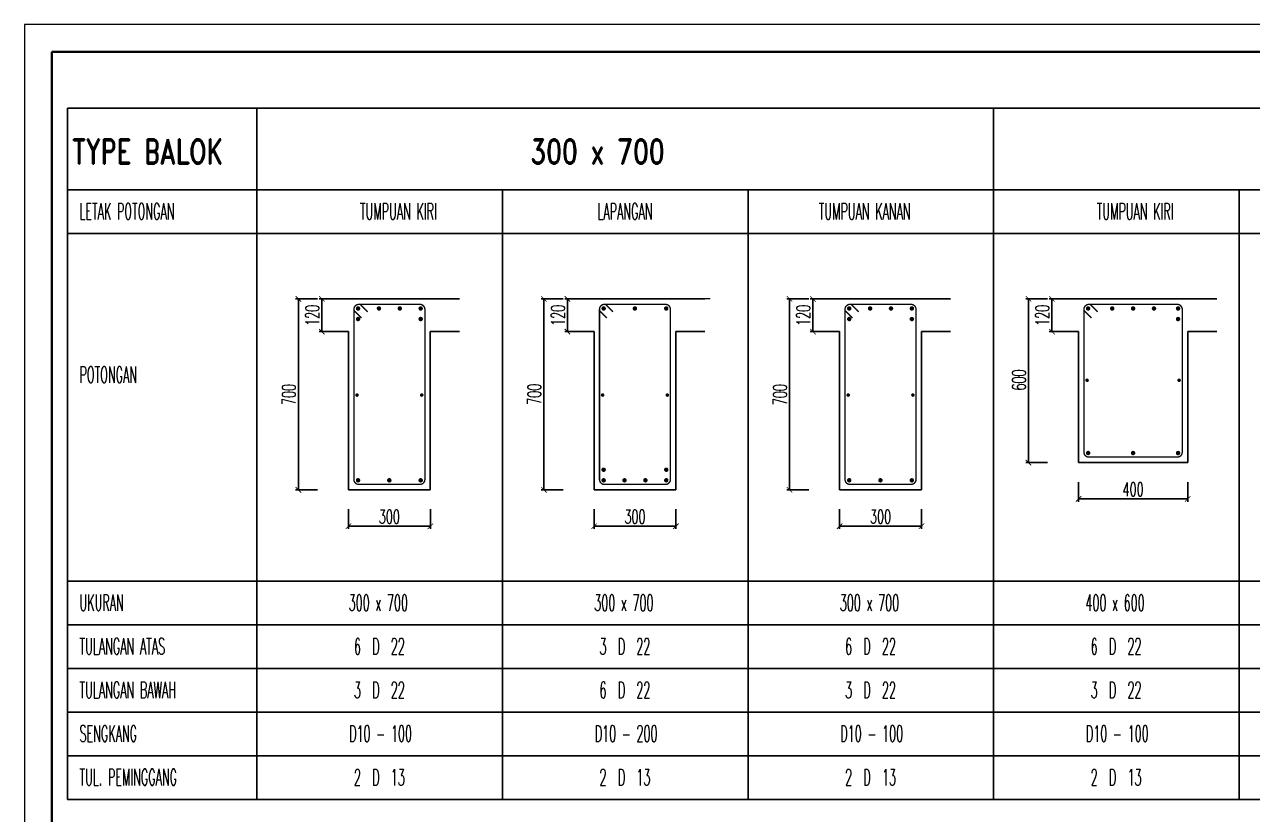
# Model space of a CAD drawing. Header units: inches. Extents: x 266054 to 836293, y -258454 to -102650.
# Drawn here: x 662445 to 684946, y -180526 to -166048 of the extents above; entities that cross this region are included whole.
import ezdxf
from ezdxf.enums import TextEntityAlignment as Align

# ---------------------------------------------------------------- set-up
doc = ezdxf.new("R2010")
doc.units = ezdxf.units.IN
doc.header["$LTSCALE"] = 800
doc.header["$MEASUREMENT"] = 0
for name, color, linetype, lineweight in [('BESI', 1, 'Continuous', 13), ('DIM', 251, 'Continuous', 0), ('GRS KOP', 1, 'Continuous', 35), ('hacht', 8, 'Continuous', 5), ('kop', 7, 'Continuous', 20)]:
    doc.layers.add(name, color=color, linetype=linetype, lineweight=lineweight)
for name, color, linetype in [('HAT', 8, 'Continuous'), ('LOGO', 7, 'Continuous'), ('sloop', 4, 'Continuous'), ('TEXT', 4, 'Continuous')]:
    doc.layers.add(name, color=color, linetype=linetype)
doc.styles.add('BARU', font='arial.ttf')
doc.styles.add('rm', font='romans.shx', dxfattribs={"width": 0.6, "height": 250})
doc.styles.add('ROMANS', font='romans.shx', dxfattribs={"width": 0.8, "height": 0.25})
doc.styles.get("Standard").update_dxf_attribs({"font": 'romans.shx'})
doc.styles.add('X1', font='romand.shx', dxfattribs={"width": 0.75})
doc.dimstyles.new('Copy of 100', dxfattribs={"dimtxt": 200, "dimasz": 100, "dimexe": 50, "dimexo": 100, "dimgap": 50, "dimtad": 1, "dimdec": 0, "dimzin": 0, "dimdsep": 46, "dimtxsty": 'rm', "dimblk": 'ARCHTICK', "dimcen": 0.09, "dimclrd": 16, "dimclre": 16, "dimclrt": 7, "dimadec": 0, "dimazin": 0, "dimtfac": 1, "dimtdec": 0, "dimtix": 1, "dimtmove": 2, "dimatfit": 3, "dimfxl": 0, "dimtolj": 1, "dimtzin": 0, "dimarcsym": 0})

# ---------------------------------------------------------------- blocks, each defined once
blk = doc.blocks.new('_ArchTick')
at = {"layer": 'LOGO', "color": 0, "const_width": 0.15}
blk.add_lwpolyline([(-0.5, -0.5), (0.5, 0.5)], dxfattribs=at)
blk = doc.blocks.new('*D49')
at = {"layer": 'Defpoints', "color": 0}
for p in [(667463, -171077), (667915, -171077), (667915, -174577)]:
    blk.add_point(p, dxfattribs=at)
at = {"layer": 'DIM', "color": 16, "lineweight": -2}
for p, q in [((667815, -171077), (667413, -171077)), ((667463, -174577), (667463, -171077)), ((667815, -174577), (667413, -174577))]:
    blk.add_line(p, q, dxfattribs=at)
at = {"layer": 'DIM', "color": 16, "lineweight": -2, "xscale": 100, "yscale": 100, "zscale": 100}
for p, rotation in [((667463, -171077), 90), ((667463, -174577), 270)]:
    blk.add_blockref('_ArchTick', p, dxfattribs=dict(at, rotation=rotation))
at = {"layer": 'DIM', "color": 7, "insert": (667288, -172829), "char_height": 250, "attachment_point": 5, "rotation": 90, "style": 'rm'}
blk.add_mtext('\\A1;700', dxfattribs=at)
blk = doc.blocks.new('*D50')
at = {"layer": 'Defpoints', "color": 0}
for p in [(668381, -174833), (669881, -174833), (669881, -175244)]:
    blk.add_point(p, dxfattribs=at)
at = {"layer": 'DIM', "color": 16, "lineweight": -2}
for p, q in [((668381, -174933), (668381, -175294)), ((669881, -174933), (669881, -175294)), ((668381, -175244), (669881, -175244))]:
    blk.add_line(p, q, dxfattribs=at)
at = {"layer": 'DIM', "color": 16, "lineweight": -2, "xscale": 100, "yscale": 100, "zscale": 100, "rotation": 180}
blk.add_blockref('_ArchTick', (668381, -175244), dxfattribs=at)
at = {"layer": 'DIM', "color": 16, "lineweight": -2, "xscale": 100, "yscale": 100, "zscale": 100}
blk.add_blockref('_ArchTick', (669881, -175244), dxfattribs=at)
at = {"layer": 'DIM', "color": 7, "insert": (669131, -175069), "char_height": 250, "attachment_point": 5, "style": 'rm'}
blk.add_mtext('\\A1;300', dxfattribs=at)
blk = doc.blocks.new('*D51')
at = {"layer": 'Defpoints', "color": 0}
for p in [(667893, -171077), (668345, -171077), (668345, -171677)]:
    blk.add_point(p, dxfattribs=at)
at = {"layer": 'DIM', "color": 16, "lineweight": -2}
for p, q in [((668245, -171077), (667843, -171077)), ((667893, -171677), (667893, -171077)), ((668245, -171677), (667843, -171677))]:
    blk.add_line(p, q, dxfattribs=at)
at = {"layer": 'DIM', "color": 16, "lineweight": -2, "xscale": 100, "yscale": 100, "zscale": 100}
for p, rotation in [((667893, -171077), 90), ((667893, -171677), 270)]:
    blk.add_blockref('_ArchTick', p, dxfattribs=dict(at, rotation=rotation))
at = {"layer": 'DIM', "color": 7, "insert": (667718, -171377), "char_height": 250, "attachment_point": 5, "rotation": 90, "style": 'rm'}
blk.add_mtext('\\A1;120', dxfattribs=at)
blk = doc.blocks.new('*D52')
at = {"layer": 'Defpoints', "color": 0}
for p in [(671963, -171077), (672415, -171077), (672415, -174577)]:
    blk.add_point(p, dxfattribs=at)
at = {"layer": 'DIM', "color": 16, "lineweight": -2}
for p, q in [((672315, -171077), (671913, -171077)), ((671963, -174577), (671963, -171077)), ((672315, -174577), (671913, -174577))]:
    blk.add_line(p, q, dxfattribs=at)
at = {"layer": 'DIM', "color": 16, "lineweight": -2, "xscale": 100, "yscale": 100, "zscale": 100}
for p, rotation in [((671963, -171077), 90), ((671963, -174577), 270)]:
    blk.add_blockref('_ArchTick', p, dxfattribs=dict(at, rotation=rotation))
at = {"layer": 'DIM', "color": 7, "insert": (671788, -172824), "char_height": 250, "attachment_point": 5, "rotation": 90, "style": 'rm'}
blk.add_mtext('\\A1;700', dxfattribs=at)
blk = doc.blocks.new('*D53')
at = {"layer": 'Defpoints', "color": 0}
for p in [(672881, -174833), (674381, -174833), (674381, -175244)]:
    blk.add_point(p, dxfattribs=at)
at = {"layer": 'DIM', "color": 16, "lineweight": -2}
for p, q in [((672881, -174933), (672881, -175294)), ((674381, -174933), (674381, -175294)), ((672881, -175244), (674381, -175244))]:
    blk.add_line(p, q, dxfattribs=at)
at = {"layer": 'DIM', "color": 16, "lineweight": -2, "xscale": 100, "yscale": 100, "zscale": 100, "rotation": 180}
blk.add_blockref('_ArchTick', (672881, -175244), dxfattribs=at)
at = {"layer": 'DIM', "color": 16, "lineweight": -2, "xscale": 100, "yscale": 100, "zscale": 100}
blk.add_blockref('_ArchTick', (674381, -175244), dxfattribs=at)
at = {"layer": 'DIM', "color": 7, "insert": (673631, -175069), "char_height": 250, "attachment_point": 5, "style": 'rm'}
blk.add_mtext('\\A1;300', dxfattribs=at)
blk = doc.blocks.new('*D54')
at = {"layer": 'Defpoints', "color": 0}
for p in [(672393, -171077), (672845, -171077), (672845, -171677)]:
    blk.add_point(p, dxfattribs=at)
at = {"layer": 'DIM', "color": 16, "lineweight": -2}
for p, q in [((672745, -171077), (672343, -171077)), ((672393, -171677), (672393, -171077)), ((672745, -171677), (672343, -171677))]:
    blk.add_line(p, q, dxfattribs=at)
at = {"layer": 'DIM', "color": 16, "lineweight": -2, "xscale": 100, "yscale": 100, "zscale": 100}
for p, rotation in [((672393, -171077), 90), ((672393, -171677), 270)]:
    blk.add_blockref('_ArchTick', p, dxfattribs=dict(at, rotation=rotation))
at = {"layer": 'DIM', "color": 7, "insert": (672218, -171377), "char_height": 250, "attachment_point": 5, "rotation": 90, "style": 'rm'}
blk.add_mtext('\\A1;120', dxfattribs=at)
blk = doc.blocks.new('*D55')
at = {"layer": 'Defpoints', "color": 0}
for p in [(676463, -171077), (676915, -171077), (676915, -174577)]:
    blk.add_point(p, dxfattribs=at)
at = {"layer": 'DIM', "color": 16, "lineweight": -2}
for p, q in [((676815, -171077), (676413, -171077)), ((676463, -174577), (676463, -171077)), ((676815, -174577), (676413, -174577))]:
    blk.add_line(p, q, dxfattribs=at)
at = {"layer": 'DIM', "color": 16, "lineweight": -2, "xscale": 100, "yscale": 100, "zscale": 100}
for p, rotation in [((676463, -171077), 90), ((676463, -174577), 270)]:
    blk.add_blockref('_ArchTick', p, dxfattribs=dict(at, rotation=rotation))
at = {"layer": 'DIM', "color": 7, "insert": (676288, -172831), "char_height": 250, "attachment_point": 5, "rotation": 90, "style": 'rm'}
blk.add_mtext('\\A1;700', dxfattribs=at)
blk = doc.blocks.new('*D56')
at = {"layer": 'Defpoints', "color": 0}
for p in [(677381, -174833), (678881, -174833), (678881, -175244)]:
    blk.add_point(p, dxfattribs=at)
at = {"layer": 'DIM', "color": 16, "lineweight": -2}
for p, q in [((677381, -174933), (677381, -175294)), ((678881, -174933), (678881, -175294)), ((677381, -175244), (678881, -175244))]:
    blk.add_line(p, q, dxfattribs=at)
at = {"layer": 'DIM', "color": 16, "lineweight": -2, "xscale": 100, "yscale": 100, "zscale": 100, "rotation": 180}
blk.add_blockref('_ArchTick', (677381, -175244), dxfattribs=at)
at = {"layer": 'DIM', "color": 16, "lineweight": -2, "xscale": 100, "yscale": 100, "zscale": 100}
blk.add_blockref('_ArchTick', (678881, -175244), dxfattribs=at)
at = {"layer": 'DIM', "color": 7, "insert": (678131, -175069), "char_height": 250, "attachment_point": 5, "style": 'rm'}
blk.add_mtext('\\A1;300', dxfattribs=at)
blk = doc.blocks.new('*D57')
at = {"layer": 'Defpoints', "color": 0}
for p in [(676893, -171077), (677345, -171077), (677345, -171677)]:
    blk.add_point(p, dxfattribs=at)
at = {"layer": 'DIM', "color": 16, "lineweight": -2}
for p, q in [((677245, -171077), (676843, -171077)), ((676893, -171677), (676893, -171077)), ((677245, -171677), (676843, -171677))]:
    blk.add_line(p, q, dxfattribs=at)
at = {"layer": 'DIM', "color": 16, "lineweight": -2, "xscale": 100, "yscale": 100, "zscale": 100}
for p, rotation in [((676893, -171077), 90), ((676893, -171677), 270)]:
    blk.add_blockref('_ArchTick', p, dxfattribs=dict(at, rotation=rotation))
at = {"layer": 'DIM', "color": 7, "insert": (676718, -171377), "char_height": 250, "attachment_point": 5, "rotation": 90, "style": 'rm'}
blk.add_mtext('\\A1;120', dxfattribs=at)
blk = doc.blocks.new('*D58')
at = {"layer": 'Defpoints', "color": 0}
for p in [(680842, -171077), (681293, -171077), (681293, -174077)]:
    blk.add_point(p, dxfattribs=at)
at = {"layer": 'DIM', "color": 16, "lineweight": -2}
for p, q in [((681193, -171077), (680792, -171077)), ((680842, -174077), (680842, -171077)), ((681193, -174077), (680792, -174077))]:
    blk.add_line(p, q, dxfattribs=at)
at = {"layer": 'DIM', "color": 16, "lineweight": -2, "xscale": 100, "yscale": 100, "zscale": 100}
for p, rotation in [((680842, -171077), 90), ((680842, -174077), 270)]:
    blk.add_blockref('_ArchTick', p, dxfattribs=dict(at, rotation=rotation))
at = {"layer": 'DIM', "color": 7, "insert": (680667, -172563), "char_height": 250, "attachment_point": 5, "rotation": 90, "style": 'rm'}
blk.add_mtext('\\A1;600', dxfattribs=at)
blk = doc.blocks.new('*D59')
at = {"layer": 'Defpoints', "color": 0}
for p in [(681759, -174333), (683759, -174333), (683759, -174744)]:
    blk.add_point(p, dxfattribs=at)
at = {"layer": 'DIM', "color": 16, "lineweight": -2}
for p, q in [((681759, -174433), (681759, -174794)), ((683759, -174433), (683759, -174794)), ((681759, -174744), (683759, -174744))]:
    blk.add_line(p, q, dxfattribs=at)
at = {"layer": 'DIM', "color": 16, "lineweight": -2, "xscale": 100, "yscale": 100, "zscale": 100, "rotation": 180}
blk.add_blockref('_ArchTick', (681759, -174744), dxfattribs=at)
at = {"layer": 'DIM', "color": 16, "lineweight": -2, "xscale": 100, "yscale": 100, "zscale": 100}
blk.add_blockref('_ArchTick', (683759, -174744), dxfattribs=at)
at = {"layer": 'DIM', "color": 7, "insert": (682759, -174569), "char_height": 250, "attachment_point": 5, "style": 'rm'}
blk.add_mtext('\\A1;400', dxfattribs=at)
blk = doc.blocks.new('*D60')
at = {"layer": 'Defpoints', "color": 0}
for p in [(681271, -171077), (681723, -171077), (681723, -171677)]:
    blk.add_point(p, dxfattribs=at)
at = {"layer": 'DIM', "color": 16, "lineweight": -2}
for p, q in [((681623, -171077), (681221, -171077)), ((681271, -171677), (681271, -171077)), ((681623, -171677), (681221, -171677))]:
    blk.add_line(p, q, dxfattribs=at)
at = {"layer": 'DIM', "color": 16, "lineweight": -2, "xscale": 100, "yscale": 100, "zscale": 100}
for p, rotation in [((681271, -171077), 90), ((681271, -171677), 270)]:
    blk.add_blockref('_ArchTick', p, dxfattribs=dict(at, rotation=rotation))
at = {"layer": 'DIM', "color": 7, "insert": (681096, -171377), "char_height": 250, "attachment_point": 5, "rotation": 90, "style": 'rm'}
blk.add_mtext('\\A1;120', dxfattribs=at)
blk = doc.blocks.new('kop')
at = {"layer": 'GRS KOP'}
blk.add_lwpolyline([(1, 54), (83, 54), (83, 1), (1, 1)], close=True, dxfattribs=at)
at = {"layer": 'kop', "color": 7}
for p, q in [((84, 55), (0, 55)), ((0, 55), (0, 0))]:
    blk.add_line(p, q, dxfattribs=at)
at = {"layer": 'kop', "style": 'BARU', "flags": 4}
for p, height in [((73.8, 5.4), 0.35), ((80.303, 5.382), 0.25), ((73.8, 4.9), 0.35), ((80.303, 4.882), 0.25), ((73.8, 4.4), 0.35), ((80.303, 4.382), 0.25)]:
    blk.add_attdef('-', p, '', height=height, dxfattribs=at)
at = {"layer": 'kop', "flags": 4}
for tag, p in [('AR-00', (78.057, 2.648)), ('00', (81.238, 2.647))]:
    blk.add_attdef(tag, text='', height=0.35, dxfattribs=at).set_placement(p, align=Align.MIDDLE)

msp = doc.modelspace()

# ---------------------------------------------------------------- linework, layer by layer
for p, q in [((663233, -180251.4), (663233, -167579.2)), ((663233, -167579.2), (666703.5, -167579.2)), ((666703.5, -167579.2), (680203.5, -167579.2)), ((680203.5, -167579.2), (693703.5, -167579.2)), ((663233, -169079.2), (666703.5, -169079.2)), ((666703.5, -169079.2), (680203.5, -169079.2)), ((680203.5, -169079.2), (693703.5, -169079.2)), ((663233, -169879.2), (666703.5, -169879.2)), ((666703.5, -169879.2), (680203.5, -169879.2)), ((680203.5, -169879.2), (693703.5, -169879.2)), ((663233, -176251.4), (666703.5, -176251.4)), ((666703.5, -176251.4), (680203.5, -176251.4)), ((680203.5, -176251.4), (693703.5, -176251.4)), ((663233, -177051.4), (666703.5, -177051.4)), ((666703.5, -177051.4), (680203.5, -177051.4)), ((680203.5, -177051.4), (693703.5, -177051.4)), ((663233, -177851.4), (666703.5, -177851.4)), ((666703.5, -177851.4), (680203.5, -177851.4)), ((680203.5, -177851.4), (693703.5, -177851.4)), ((663233, -178651.4), (666703.5, -178651.4)), ((666703.5, -178651.4), (680203.5, -178651.4)), ((680203.5, -178651.4), (693703.5, -178651.4)), ((663233, -179451.4), (666703.5, -179451.4)), ((666703.5, -179451.4), (680203.5, -179451.4)), ((680203.5, -179451.4), (693703.5, -179451.4)), ((663233, -180251.4), (666703.5, -180251.4)), ((666703.5, -180251.4), (680203.5, -180251.4)), ((680203.5, -180251.4), (693703.5, -180251.4))]:
    msp.add_line(p, q)
at = {"ltscale": 3}
for p, q in [((666703.5, -167579.2), (666703.5, -180251.4)), ((666703.5, -167579.2), (666703.5, -180251.4)), ((666703.5, -167579.2), (666703.5, -180251.4)), ((666703.5, -167579.2), (666703.5, -178845.9)), ((680203.5, -167579.2), (680203.5, -180251.4)), ((671203.5, -169079.2), (671203.5, -180251.4)), ((671203.5, -169079.2), (671203.5, -180251.4)), ((675703.5, -169079.2), (675703.5, -180251.4)), ((675703.5, -169079.2), (675703.5, -180251.4)), ((684703.5, -169079.2), (684703.5, -180251.4)), ((684703.5, -169079.2), (684703.5, -180251.4))]:
    msp.add_line(p, q, dxfattribs=at)
at = {"layer": 'BESI', "const_width": 25}
for points in [[(668617.1, -171426.5), (668480.6, -171290.1), (668480.6, -171266.9, -0.4142136), (668570.6, -171176.9), (669690.6, -171176.9, -0.4142136), (669780.6, -171266.9), (669780.6, -174386.9, -0.4142136), (669690.6, -174476.9), (668570.6, -174476.9, -0.4142136), (668480.6, -174386.9), (668480.6, -171266.9, -0.4142136), (668570.6, -171176.9), (668593.8, -171176.9), (668730.2, -171313.4)], [(673117.1, -171426.5), (672980.6, -171290.1), (672980.6, -171266.9, -0.4142136), (673070.6, -171176.9), (674190.6, -171176.9, -0.4142136), (674280.6, -171266.9), (674280.6, -174386.9, -0.4142136), (674190.6, -174476.9), (673070.6, -174476.9, -0.4142136), (672980.6, -174386.9), (672980.6, -171266.9, -0.4142136), (673070.6, -171176.9), (673093.8, -171176.9), (673230.2, -171313.4)], [(677617.1, -171426.5), (677480.6, -171290.1), (677480.6, -171266.9, -0.4142136), (677570.6, -171176.9), (678690.6, -171176.9, -0.4142136), (678780.6, -171266.9), (678780.6, -174386.9, -0.4142136), (678690.6, -174476.9), (677570.6, -174476.9, -0.4142136), (677480.6, -174386.9), (677480.6, -171266.9, -0.4142136), (677570.6, -171176.9), (677593.8, -171176.9), (677730.2, -171313.4)], [(681995.1, -171426.5), (681858.7, -171290.1), (681858.7, -171266.9, -0.4142136), (681948.7, -171176.9), (683568.7, -171176.9, -0.4142136), (683658.7, -171266.9), (683658.7, -173886.9, -0.4142136), (683568.7, -173976.9), (681948.7, -173976.9, -0.4142136), (681858.7, -173886.9), (681858.7, -171266.9, -0.4142136), (681948.7, -171176.9), (681971.8, -171176.9), (682108.3, -171313.4)]]:
    msp.add_lwpolyline(points, format="xyb", dxfattribs=at)
at = {"layer": 'DIM'}
msp.add_line((675011.6, -171076.9), (674499.2, -171076.9), dxfattribs=at)
at = {"layer": 'hacht'}
for p in [(668939.4, -171252.2), (669321.9, -171252.2), (677939.4, -171252.2), (678321.9, -171252.2), (682376.1, -171252.2), (682758.7, -171252.2), (673439.4, -174401.7), (673821.9, -174401.7)]:
    msp.add_point(p, dxfattribs=at)
at = {"layer": 'HAT'}
for points, const_width in [([(668536.4, -171252.2, 1), (668577.2, -171252.2, 1)], 40.8), ([(668919, -171252.2, 1), (668959.8, -171252.2, 1)], 40.8), ([(669301.5, -171252.2, 1), (669342.3, -171252.2, 1)], 40.8), ([(669724.8, -171252.2, -1), (669684, -171252.2, -1)], 40.8), ([(673036.4, -171252.2, 1), (673077.2, -171252.2, 1)], 40.8), ([(673608.6, -171252.2, 1), (673649.4, -171252.2, 1)], 40.8), ([(674224.8, -171252.2, -1), (674184, -171252.2, -1)], 40.8), ([(677536.4, -171252.2, 1), (677577.2, -171252.2, 1)], 40.8), ([(677919, -171252.2, 1), (677959.8, -171252.2, 1)], 40.8), ([(678301.5, -171252.2, 1), (678342.3, -171252.2, 1)], 40.8), ([(678724.8, -171252.2, -1), (678684, -171252.2, -1)], 40.8), ([(681914.5, -171252.2, 1), (681955.3, -171252.2, 1)], 40.8), ([(682355.7, -171252.2, 1), (682396.5, -171252.2, 1)], 40.8), ([(682738.3, -171252.2, 1), (682779.1, -171252.2, 1)], 40.8), ([(683161.6, -171252.2, -1), (683120.8, -171252.2, -1)], 40.8), ([(683602.9, -171252.2, -1), (683562.1, -171252.2, -1)], 40.8), ([(668536.4, -171445.8, 1), (668577.2, -171445.8, 1)], 40.8), ([(669724.8, -171445.8, -1), (669684, -171445.8, -1)], 40.8), ([(677536.4, -171445.8, 1), (677577.2, -171445.8, 1)], 40.8), ([(678724.8, -171445.8, -1), (678684, -171445.8, -1)], 40.8), ([(683602.9, -171445.8, -1), (683562.1, -171445.8, -1)], 40.8), ([(681899.4, -172567.8, -1), (681931.8, -172567.8, -1)], 32.4), ([(683618, -172567.8, 1), (683585.6, -172567.8, 1)], 32.4), ([(668521.3, -172839.6, -1), (668553.7, -172839.6, -1)], 32.4), ([(669739.9, -172839.6, 1), (669707.5, -172839.6, 1)], 32.4), ([(673021.3, -172839.6, -1), (673053.7, -172839.6, -1)], 32.4), ([(674239.9, -172839.6, 1), (674207.5, -172839.6, 1)], 32.4), ([(677521.3, -172839.6, -1), (677553.7, -172839.6, -1)], 32.4), ([(678739.9, -172839.6, 1), (678707.5, -172839.6, 1)], 32.4), ([(681914.5, -173901.7, -1), (681955.3, -173901.7, -1)], 40.8), ([(682738.3, -173901.7, -1), (682779.1, -173901.7, -1)], 40.8), ([(683602.9, -173901.7, 1), (683562.1, -173901.7, 1)], 40.8), ([(668536.4, -174401.7, -1), (668577.2, -174401.7, -1)], 40.8), ([(669108.6, -174401.7, -1), (669149.4, -174401.7, -1)], 40.8), ([(669724.8, -174401.7, 1), (669684, -174401.7, 1)], 40.8), ([(673036.4, -174208, -1), (673077.2, -174208, -1)], 40.8), ([(673036.4, -174401.7, -1), (673077.2, -174401.7, -1)], 40.8), ([(673419, -174401.7, -1), (673459.8, -174401.7, -1)], 40.8), ([(673801.5, -174401.7, -1), (673842.3, -174401.7, -1)], 40.8), ([(674224.8, -174208, 1), (674184, -174208, 1)], 40.8), ([(674224.8, -174401.7, 1), (674184, -174401.7, 1)], 40.8), ([(677536.4, -174401.7, -1), (677577.2, -174401.7, -1)], 40.8), ([(678108.6, -174401.7, -1), (678149.4, -174401.7, -1)], 40.8), ([(678724.8, -174401.7, 1), (678684, -174401.7, 1)], 40.8)]:
    msp.add_lwpolyline(points, format="xyb", close=True, dxfattribs=dict(at, const_width=const_width))
at = {"layer": 'sloop'}
for p, q in [((668380.6, -171076.9), (667884.9, -171076.9)), ((668380.6, -171076.9), (669880.6, -171076.9)), ((669880.6, -171076.9), (670413.7, -171076.9)), ((672880.6, -171076.9), (672384.9, -171076.9)), ((672880.6, -171076.9), (674380.6, -171076.9)), ((674380.6, -171076.9), (674913.7, -171076.9)), ((677380.6, -171076.9), (676884.9, -171076.9)), ((677380.6, -171076.9), (678880.6, -171076.9)), ((678880.6, -171076.9), (679413.7, -171076.9)), ((681758.7, -171076.9), (681262.9, -171076.9)), ((681758.7, -171076.9), (683758.7, -171076.9)), ((683758.7, -171076.9), (684291.8, -171076.9)), ((668380.6, -171676.9), (667884.9, -171676.9)), ((668380.6, -174576.9), (668380.6, -171676.9)), ((669880.6, -171676.9), (669880.6, -174576.9)), ((669880.6, -171676.9), (670413.7, -171676.9)), ((672880.6, -171676.9), (672384.9, -171676.9)), ((672880.6, -174576.9), (672880.6, -171676.9)), ((674380.6, -171676.9), (674380.6, -174576.9)), ((674380.6, -171676.9), (674913.7, -171676.9)), ((677380.6, -171676.9), (676884.9, -171676.9)), ((677380.6, -174576.9), (677380.6, -171676.9)), ((678880.6, -171676.9), (678880.6, -174576.9)), ((678880.6, -171676.9), (679413.7, -171676.9)), ((681758.7, -171676.9), (681262.9, -171676.9)), ((681758.7, -174076.9), (681758.7, -171676.9)), ((683758.7, -171676.9), (683758.7, -174076.9)), ((683758.7, -171676.9), (684291.8, -171676.9)), ((683758.7, -174076.9), (681758.7, -174076.9)), ((669880.6, -174576.9), (668380.6, -174576.9)), ((674380.6, -174576.9), (672880.6, -174576.9)), ((678880.6, -174576.9), (677380.6, -174576.9))]:
    msp.add_line(p, q, dxfattribs=at)

# ---------------------------------------------------------------- block references
at = {"layer": 'kop', "xscale": 500, "yscale": 500, "zscale": 500}
msp.add_blockref('kop', (662445.3, -193548), dxfattribs=at)

# ---------------------------------------------------------------- texts
at = {"layer": 'TEXT'}
for s, height, style, width, p in [('TYPE BALOK', 450, 'X1', 0.75, (663321.7, -168600.3)), ('300 x 700', 450, 'X1', 0.75, (671715.6, -168600.3)), ('LETAK POTONGAN', 300, 'ROMANS', 0.5, (663450.2, -169620.9)), ('TUMPUAN KIRI', 300, 'ROMANS', 0.5, (668590.9, -169620.9)), ('LAPANGAN ', 300, 'ROMANS', 0.5, (672942.1, -169620.9)), ('TUMPUAN KANAN', 300, 'ROMANS', 0.5, (676997.9, -169620.9)), ('TUMPUAN KIRI', 300, 'ROMANS', 0.5, (682090.9, -169620.9)), ('POTONGAN', 300, 'ROMANS', 0.5, (663452.4, -172614.8)), ('UKURAN', 300, 'ROMANS', 0.5, (663452.4, -176793.1)), ('300 x 700', 300, 'ROMANS', 0.5, (668384.6, -176796.6)), ('300 x 700', 300, 'ROMANS', 0.5, (672884.6, -176796.6)), ('300 x 700', 300, 'ROMANS', 0.5, (677384.6, -176796.6)), ('400 x 600', 300, 'ROMANS', 0.5, (681884.6, -176796.6)), ('TULANGAN ATAS', 300, 'ROMANS', 0.5, (663452.4, -177593.1)), ('6  D  22', 300, 'ROMANS', 0.5, (668481.2, -177596.6)), ('3  D  22', 300, 'ROMANS', 0.5, (672981.2, -177596.6)), ('6  D  22', 300, 'ROMANS', 0.5, (677481.2, -177596.6)), ('6  D  22', 300, 'ROMANS', 0.5, (681981.2, -177596.6)), ('TULANGAN BAWAH', 300, 'ROMANS', 0.5, (663452.4, -178393.1)), ('3  D  22', 300, 'ROMANS', 0.5, (668481.2, -178396.6)), ('6  D  22', 300, 'ROMANS', 0.5, (672981.2, -178396.6)), ('3  D  22', 300, 'ROMANS', 0.5, (677481.2, -178396.6)), ('3  D  22', 300, 'ROMANS', 0.5, (681981.2, -178396.6)), ('SENGKANG', 300, 'ROMANS', 0.5, (663452.4, -179193.1)), ('D10 - 100', 300, 'ROMANS', 0.5, (668393.7, -179193.1)), ('D10 - 200', 300, 'ROMANS', 0.5, (672893.7, -179193.1)), ('D10 - 100', 300, 'ROMANS', 0.5, (677393.7, -179193.1)), ('D10 - 100', 300, 'ROMANS', 0.5, (681893.7, -179193.1)), ('TUL. PEMINGGANG', 300, 'ROMANS', 0.5, (663452.4, -179993.1)), ('2  D  13', 300, 'ROMANS', 0.5, (668481.2, -179996.6)), ('2  D  13', 300, 'ROMANS', 0.5, (672981.2, -179996.6)), ('2  D  13', 300, 'ROMANS', 0.5, (677481.2, -179996.6)), ('2  D  13', 300, 'ROMANS', 0.5, (681981.2, -179996.6))]:
    msp.add_text(s, height=height, dxfattribs=dict(at, style=style, width=width)).set_placement(p)

# ---------------------------------------------------------------- dimensions: what is measured, and where the dimension line sits
at = {"layer": 'DIM'}
for base, p1, p2, picture, middle in [((667463.4, -171076.9), (667915.2, -174576.9), (667915.2, -171076.9), '*D49', (667288.4, -172828.8)), ((671963.4, -171076.9), (672415.2, -174576.9), (672415.2, -171076.9), '*D52', (671788.4, -172823.5)), ((676463.4, -171076.9), (676915.2, -174576.9), (676915.2, -171076.9), '*D55', (676288.4, -172831.3)), ((680841.5, -171076.9), (681293.2, -174076.9), (681293.2, -171076.9), '*D58', (680666.5, -172562.7))]:
    dim = msp.add_linear_dim(base=base, p1=p1, p2=p2, angle=90, dimstyle='Copy of 100', override={"dimlfac": 0.2}, dxfattribs=at)
    dim.commit()
    dim.dimension.update_dxf_attribs({"geometry": picture, "text_midpoint": middle, "dimtype": 160})
for base, p1, p2, picture, middle in [((667892.9, -171076.9), (668344.6, -171676.9), (668344.6, -171076.9), '*D51', (667717.9, -171376.9)), ((672392.9, -171076.9), (672844.6, -171676.9), (672844.6, -171076.9), '*D54', (672217.9, -171376.9)), ((676892.9, -171076.9), (677344.6, -171676.9), (677344.6, -171076.9), '*D57', (676717.9, -171376.9)), ((681270.9, -171076.9), (681722.6, -171676.9), (681722.6, -171076.9), '*D60', (681095.9, -171376.9))]:
    dim = msp.add_linear_dim(base=base, p1=p1, p2=p2, angle=90, dimstyle='Copy of 100', override={"dimlfac": 0.2}, dxfattribs=at)
    dim.commit()
    dim.dimension.update_dxf_attribs({"geometry": picture, "text_midpoint": middle})
for base, p1, p2, picture, middle in [((683758.7, -174744.2), (681758.7, -174333.2), (683758.7, -174333.2), '*D59', (682758.7, -174569.2)), ((669880.6, -175244.2), (668380.6, -174833.2), (669880.6, -174833.2), '*D50', (669130.6, -175069.2)), ((674380.6, -175244.2), (672880.6, -174833.2), (674380.6, -174833.2), '*D53', (673630.6, -175069.2)), ((678880.6, -175244.2), (677380.6, -174833.2), (678880.6, -174833.2), '*D56', (678130.6, -175069.2))]:
    dim = msp.add_linear_dim(base=base, p1=p1, p2=p2, dimstyle='Copy of 100', override={"dimlfac": 0.2}, dxfattribs=at)
    dim.commit()
    dim.dimension.update_dxf_attribs({"geometry": picture, "text_midpoint": middle})

doc.saveas('drawing.dxf')
